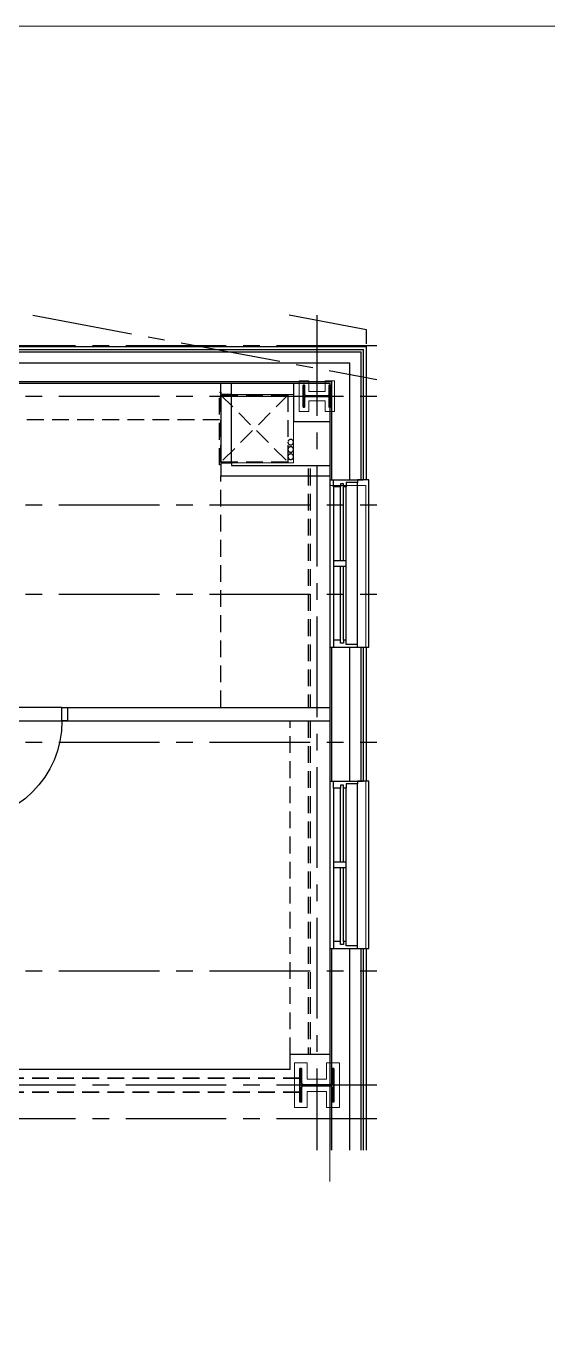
# Model space of a CAD drawing. Header units: inches. Extents: x 5995 to 10907, y 3795 to 5123.
# Drawn here: x 10123.8 to 10310.8, y 4653.5 to 5122.9 of the extents above; entities that cross this region are included whole.
import ezdxf
from ezdxf.xclip import XClip

# ---------------------------------------------------------------- set-up
doc = ezdxf.new("R2010")
doc.units = ezdxf.units.IN
doc.header["$LTSCALE"] = 48
doc.header["$MEASUREMENT"] = 0
doc.header["$XCLIPFRAME"] = 0
for name, pattern in [('CENTER2', [1.125, 0.75, -0.125, 0.125, -0.125]), ('HIDDEN', [0.375, 0.25, -0.125]), ('HIDDEN2', [0.1875, 0.125, -0.0625])]:
    doc.linetypes.add(name, pattern=pattern)
for name, color, linetype in [('_0_Objects', 8, 'Continuous'), ('A-Door', 8, 'Continuous'), ('A-Door-Head', 8, 'Continuous'), ('A-Flor-Ovhd', 8, 'HIDDEN2'), ('A-Flor-Soffit', 8, 'HIDDEN2'), ('A-Glaz', 8, 'Continuous'), ('A-Glaz-Sill', 8, 'Continuous'), ('A-Grid(3-32)', 8, 'CENTER2'), ('A-HVAC', 8, 'HIDDEN2'), ('A-Roof-Below', 8, 'Continuous'), ('A-Wall-Full', 8, 'Continuous'), ('A-Wall-Hatch', 8, 'Continuous')]:
    doc.layers.add(name, color=color, linetype=linetype)
for name, color, linetype, lineweight in [('A-Detl-Hatch', 8, 'Continuous', 18), ('S-Detl-Hatch', 8, 'Continuous', 18), ('S-Detl-Wide', 8, 'Continuous', 35)]:
    doc.layers.add(name, color=color, linetype=linetype, lineweight=lineweight)
doc.layers.add('G-Anno-Nplt', color=8, linetype='Continuous', lineweight=18, plot=False)
doc.layers.add('G-Anno-View', color=8, linetype='Continuous', lineweight=18, plot=False)

# ---------------------------------------------------------------- blocks, each defined once
blk = doc.blocks.new('36in door')
blk.add_lwpolyline([(-1.5, -36), (0, -36), (0, 0), (-1.5, 0)], close=True)
blk.add_arc((0, 0), 36, 180, 270)
blk = doc.blocks.new('HVAC UNIT NICHE')
at = {"layer": 'A-Door-Head'}
blk.add_lwpolyline([(4, 0), (28.5, 0), (28.5, -3.75), (4, -3.75)], close=True, dxfattribs=at)
at = {"layer": 'A-HVAC'}
for p, q in [((4.25, 0), (28.25, -24)), ((4.25, -24), (28.25, 0))]:
    blk.add_line(p, q, dxfattribs=at)
for points in [[(3.25, 0), (29.25, 0), (29.25, 0.5), (3.25, 0.5)], [(4.25, -24), (28.25, -24), (28.25, 0), (4.25, 0)]]:
    blk.add_lwpolyline(points, close=True, dxfattribs=at)
for centre in [(21.13, -25), (23.75, -25), (26.36, -25)]:
    blk.add_circle(centre, 1, dxfattribs=at)
at = {"layer": 'A-Wall-Full'}
for p, q in [((4, 0), (0, 0)), ((4, -3.75), (4, 0)), ((28.5, 0), (33.25, 0)), ((28.5, -3.75), (28.5, 0)), ((33.25, 0), (33.25, -26)), ((4, -3.75), (0, -3.75)), ((28.5, -3.75), (29.5, -3.75)), ((29.5, -3.75), (29.5, -26))]:
    blk.add_line(p, q, dxfattribs=at)
at = {"layer": 'G-Anno-Nplt'}
blk.add_lwpolyline([(4, 0), (4, -26), (28.5, -26), (28.5, 0)], close=True, dxfattribs=at)
blk = doc.blocks.new('King Suite 8')
at = {"layer": 'A-Door'}
blk.add_lwpolyline([(249.63, 142.56), (247.63, 142.56), (247.63, 147.44), (249.63, 147.44)], close=True, dxfattribs=at)
at = {"layer": 'A-Door-Head'}
blk.add_lwpolyline([(211.63, 142.56), (247.63, 142.56), (247.63, 147.44), (211.63, 147.44)], close=True, dxfattribs=at)
at = {"layer": 'A-Flor-Soffit'}
for p, q in [((82.11, 250.63), (306.38, 250.63)), ((304.64, 147.44), (304.64, 230.37)), ((329.44, 23.12), (329.44, 142.56))]:
    blk.add_line(p, q, dxfattribs=at)
at = {"layer": 'A-Wall-Full'}
for p, q in [((330.64, 263.62), (330.64, 249.89)), ((330.64, 249.89), (343.62, 249.89)), ((330.64, 234.12), (343.62, 234.12)), ((330.64, 230.37), (343.62, 230.37)), ((247.63, 142.56), (247.63, 147.44)), ((329.44, 17.62), (329.44, 23.12)), ((329.44, 23.12), (343.62, 23.12)), ((329.44, 17.62), (209.63, 17.62))]:
    blk.add_line(p, q, dxfattribs=at)
for points in [[(247.63, 147.44), (343.62, 147.44)], [(247.63, 142.56), (343.62, 142.56)]]:
    blk.add_lwpolyline(points, dxfattribs=at)
at = {"layer": 'G-Anno-Nplt'}
for p, q in [((-15.46, 263.62), (332.14, 263.62)), ((343.62, 253.02), (343.62, -22.46))]:
    blk.add_line(p, q, dxfattribs=at)
for points in [[(343.62, 227), (356.5, 227), (356.5, 169), (343.62, 169)], [(343.62, 121), (356.5, 121), (356.5, 61), (343.62, 61)]]:
    blk.add_lwpolyline(points, close=True, dxfattribs=at)
at = {"xscale": -1, "rotation": 90}
blk.add_blockref('HVAC UNIT NICHE', (304.64, 263.62), dxfattribs=at)
at = {"layer": 'A-Door', "extrusion": (0, 0, -1), "zscale": -1}
blk.add_blockref('36in door', (-211.63, 142.56), dxfattribs=at)
blk = doc.blocks.new('EXTERIOR WINDOW 3')
at = {"layer": 'A-Glaz'}
for p, q in [((5693, -8445.75), (5693, -8419.25)), ((5694, -8445.75), (5694, -8419.25)), ((5695, -8474.25), (5695, -8419.25)), ((5693, -8474.25), (5693, -8447.75)), ((5694, -8474.25), (5694, -8447.75))]:
    blk.add_line(p, q, dxfattribs=at)
for points in [[(5693, -8419.25), (5690.5, -8419.25), (5690.5, -8416.75), (5699, -8416.75), (5699, -8417.75), (5695, -8417.75), (5695, -8419.25), (5694, -8419.25), (5694, -8418.25), (5693, -8418.25), (5693, -8419.25)], [(5693, -8474.25), (5690.5, -8474.25), (5690.5, -8476.75), (5699, -8476.75), (5699, -8475.75), (5695, -8475.75), (5695, -8474.25), (5694, -8474.25), (5694, -8475.25), (5693, -8475.25), (5693, -8474.25)]]:
    blk.add_lwpolyline(points, dxfattribs=at)
blk.add_lwpolyline([(5690.5, -8445.75), (5690.5, -8447.75), (5695, -8447.75), (5695, -8445.75)], close=True, dxfattribs=at)
at = {"layer": 'A-Glaz-Sill'}
for p, q in [((5689.12, -8416.75), (5689.12, -8476.75)), ((5690.5, -8419.25), (5690.5, -8474.25)), ((5699, -8475.75), (5699, -8417.75))]:
    blk.add_line(p, q, dxfattribs=at)
blk.add_lwpolyline([(5699, -8476.75), (5703.12, -8476.75), (5703.12, -8416.75), (5699, -8416.75)], dxfattribs=at)
blk = doc.blocks.new('3RD FLOOR CORE & SHELL')
at = {"layer": 'A-Roof-Below'}
blk.add_lwpolyline([(-297.75, -14368), (-297.75, -14362.94), (-1344.13, -14168.11), (-1344.13, -14574.87)], dxfattribs=at)
at = {"layer": 'A-Wall-Full'}
for p, q in [((-945.25, -14369), (-297.75, -14369)), ((-297.75, -14416.75), (-297.75, -14369)), ((-932.13, -14382.12), (-310.88, -14382.12)), ((-310.88, -14382.12), (-310.88, -14416.75)), ((-310.88, -14416.75), (-298.88, -14416.75)), ((-310.88, -14476.75), (-310.88, -14524.75)), ((-310.88, -14476.75), (-298.88, -14476.75)), ((-297.75, -14524.75), (-297.75, -14476.75)), ((-310.88, -14524.75), (-298.88, -14524.75)), ((-310.88, -14584.75), (-310.88, -14784.75)), ((-310.88, -14584.75), (-298.88, -14584.75)), ((-297.75, -14714.75), (-297.75, -14584.75))]:
    blk.add_line(p, q, dxfattribs=at)
at = {"layer": 'A-Wall-Hatch'}
for p, q in [((-944.25, -14370), (-298.75, -14370)), ((-943.38, -14370.88), (-299.63, -14370.88)), ((-299.63, -14416.75), (-299.63, -14370.88)), ((-298.75, -14416.75), (-298.75, -14370)), ((-939.38, -14374.88), (-303.63, -14374.88)), ((-303.63, -14416.75), (-303.63, -14374.88)), ((-932.75, -14381.5), (-310.25, -14381.5)), ((-310.25, -14381.5), (-310.25, -14416.75)), ((-310.25, -14476.75), (-310.25, -14524.75)), ((-303.63, -14524.75), (-303.63, -14476.75)), ((-299.63, -14524.75), (-299.63, -14476.75)), ((-298.75, -14524.75), (-298.75, -14476.75)), ((-310.25, -14584.75), (-310.25, -14784.75)), ((-303.63, -14710), (-303.63, -14584.75)), ((-299.63, -14714), (-299.63, -14584.75)), ((-298.75, -14714), (-298.75, -14584.75))]:
    blk.add_line(p, q, dxfattribs=at)
for p in [(-6000, -6000), (-6000, -6108)]:
    blk.add_blockref('EXTERIOR WINDOW 3', p)
blk = doc.blocks.new('*U9')
at = {"layer": 'A-Detl-Hatch'}
h = blk.add_hatch(dxfattribs=at)
h.set_pattern_fill('ANSI32', color=256, scale=6, style=0)
h.set_pattern_definition([(45, (0, -6.06), (-1.591, 1.591), []), (45, (1.0607, -6.06), (-1.591, 1.591), [])])
edge = h.paths.add_edge_path()
edge.add_line((6, -12.12), (6, -11.515))
edge.add_line((6, -11.515), (0.795, -11.515))
edge.add_arc((0.795, -10.915), 0.6, 180, 270, ccw=False)
edge.add_line((0.195, -10.915), (0.195, -1.205))
edge.add_arc((0.795, -1.205), 0.6, 90, 180, ccw=False)
edge.add_line((0.795, -0.605), (6, -0.605))
edge.add_line((6, -0.605), (6, 0))
edge.add_line((6, 0), (-6, 0))
edge.add_line((-6, 0), (-6, -0.605))
edge.add_line((-6, -0.605), (-0.795, -0.605))
edge.add_arc((-0.795, -1.205), 0.6, 0, 90, ccw=False)
edge.add_line((-0.195, -1.205), (-0.195, -10.915))
edge.add_arc((-0.795, -10.915), 0.6, 270, 360, ccw=False)
edge.add_line((-0.795, -11.515), (-6, -11.515))
edge.add_line((-6, -11.515), (-6, -12.12))
edge.add_line((-6, -12.12), (6, -12.12))
at = {"linetype": 'ByBlock'}
blk.add_lwpolyline([(6, -12.12), (6, -11.515), (0.795, -11.515, -0.4142136), (0.195, -10.915), (0.195, -1.205, -0.4142136), (0.795, -0.605), (6, -0.605), (6, 0), (-6, 0), (-6, -0.605), (-0.795, -0.605, -0.4142136), (-0.195, -1.205), (-0.195, -10.915, -0.4142136), (-0.795, -11.515), (-6, -11.515), (-6, -12.12)], format="xyb", close=True, dxfattribs=at)
blk = doc.blocks.new('W12X65')
at = {"layer": 'S-Detl-Hatch'}
blk.add_lwpolyline([(13860.59, -7310.28), (13860.59, -7305.67), (13854.79, -7305.67), (13854.79, -7298.76), (13860.59, -7298.76), (13860.59, -7294.16), (13844.59, -7294.16), (13844.59, -7298.76), (13850.4, -7298.76), (13850.4, -7305.67), (13844.59, -7305.67), (13844.59, -7310.28)], close=True, dxfattribs=at)
at = {"layer": 'S-Detl-Wide'}
blk.add_blockref('*U9', (13852.59, -7296.16), dxfattribs=at)
blk = doc.blocks.new('*U8')
at = {"layer": 'A-Detl-Hatch'}
h = blk.add_hatch(dxfattribs=at)
h.set_pattern_fill('ANSI32', color=256, scale=6, style=0)
h.set_pattern_definition([(45, (0, -4.865), (-1.591, 1.591), []), (45, (1.0607, -4.865), (-1.591, 1.591), [])])
edge = h.paths.add_edge_path()
edge.add_line((3.98, -9.73), (3.98, -9.295))
edge.add_line((3.98, -9.295), (0.645, -9.295))
edge.add_arc((0.645, -8.795), 0.5, 180, 270, ccw=False)
edge.add_line((0.145, -8.795), (0.145, -0.935))
edge.add_arc((0.645, -0.935), 0.5, 90, 180, ccw=False)
edge.add_line((0.645, -0.435), (3.98, -0.435))
edge.add_line((3.98, -0.435), (3.98, 0))
edge.add_line((3.98, 0), (-3.98, 0))
edge.add_line((-3.98, 0), (-3.98, -0.435))
edge.add_line((-3.98, -0.435), (-0.645, -0.435))
edge.add_arc((-0.645, -0.935), 0.5, 0, 90, ccw=False)
edge.add_line((-0.145, -0.935), (-0.145, -8.795))
edge.add_arc((-0.645, -8.795), 0.5, -90, 0, ccw=False)
edge.add_line((-0.645, -9.295), (-3.98, -9.295))
edge.add_line((-3.98, -9.295), (-3.98, -9.73))
edge.add_line((-3.98, -9.73), (3.98, -9.73))
at = {"linetype": 'ByBlock'}
blk.add_lwpolyline([(3.98, -9.73), (3.98, -9.295), (0.645, -9.295, -0.4142136), (0.145, -8.795), (0.145, -0.935, -0.4142136), (0.645, -0.435), (3.98, -0.435), (3.98, 0), (-3.98, 0), (-3.98, -0.435), (-0.645, -0.435, -0.4142136), (-0.145, -0.935), (-0.145, -8.795, -0.4142136), (-0.645, -9.295), (-3.98, -9.295), (-3.98, -9.73)], format="xyb", close=True, dxfattribs=at)
blk = doc.blocks.new('W10X33')
at = {"layer": 'S-Detl-Hatch'}
blk.add_lwpolyline([(13773.28, -7309.78), (13773.28, -7306.34), (13769.45, -7306.34), (13769.45, -7300.48), (13773.28, -7300.48), (13773.28, -7297.05), (13762.32, -7297.05), (13762.32, -7300.48), (13766.16, -7300.48), (13766.16, -7306.34), (13762.32, -7306.34), (13762.32, -7309.78)], close=True, dxfattribs=at)
at = {"layer": 'S-Detl-Wide'}
blk.add_blockref('*U8', (13767.8, -7298.55), dxfattribs=at)
blk = doc.blocks.new('3RD FLOOR - STRUCTURAL GRID')
at = {"layer": 'A-Grid(3-32)'}
for p, q in [((-315.5, -13426.01), (-315.5, -15409.77)), ((-3895.5, -13709.47), (-87.5, -14419.25)), ((-87.5, -14368.75), (-3895.5, -14368.75)), ((-3877.28, -14386.75), (-105.23, -14386.75)), ((-3880.62, -14425.75), (-102.39, -14425.75)), ((-3880.62, -14457.75), (-102.39, -14457.75)), ((-3895.5, -14510.75), (-87.5, -14510.75)), ((-3895.5, -14592.75), (-87.5, -14592.75)), ((-87.5, -14645.75), (-3895.5, -14645.75))]:
    blk.add_line(p, q, dxfattribs=at)
blk.add_lwpolyline([(-111.62, -14633.75), (-3875.19, -14633.75), (-3882.75, -14619.19), (-3928.81, -14619.19)], dxfattribs=at)
at = {"layer": 'S-Detl-Wide', "linetype": 'HIDDEN2'}
for p, q in [((-321.56, -14631.25), (-575.44, -14631.25)), ((-321.56, -14636.25), (-575.44, -14636.25))]:
    blk.add_line(p, q, dxfattribs=at)
for name, p, rotation in [('W10X33', (6987.91, -618.95), 270), ('W12X65', (-7617.72, -28486.34), 90)]:
    blk.add_blockref(name, p, dxfattribs=dict(rotation=rotation))

msp = doc.modelspace()

# ---------------------------------------------------------------- linework, layer by layer
at = {"layer": 'A-Flor-Ovhd'}
for p, q in [((10224.87, 4964.29), (10224.87, 4878.73)), ((10225.62, 4964.29), (10225.62, 4878.73)), ((10224.87, 4873.85), (10224.87, 4754.42)), ((10225.62, 4873.85), (10225.62, 4754.42))]:
    msp.add_line(p, q, dxfattribs=at)
at = {"layer": 'G-Anno-View'}
msp.add_lwpolyline([(9389.25, 5122.88), (10907.25, 5122.88), (10907.25, 4006.88), (9389.25, 4006.88)], close=True, dxfattribs=at)

# ---------------------------------------------------------------- block references
at = {"layer": '_0_Objects'}
ref = msp.add_blockref('3RD FLOOR CORE & SHELL', (10543.5, 19377.04), dxfattribs=at)
XClip(ref).set_block_clipping_path([(-677.9430121044, -14657.0515494734), (-293.9597515855, -14357.7836287884)])
at = {"layer": '_0_Objects', "linetype": 'HIDDEN'}
ref = msp.add_blockref('3RD FLOOR - STRUCTURAL GRID', (10543.5, 19377.04), dxfattribs=at)
XClip(ref).set_block_clipping_path([(-677.9430121044, -14657.0515494734), (-293.9597515855, -14357.7836287884)])
at = {"layer": '_0_Objects'}
msp.add_blockref('King Suite 8', (9889, 4731.29), dxfattribs=at)

doc.saveas('drawing.dxf')
